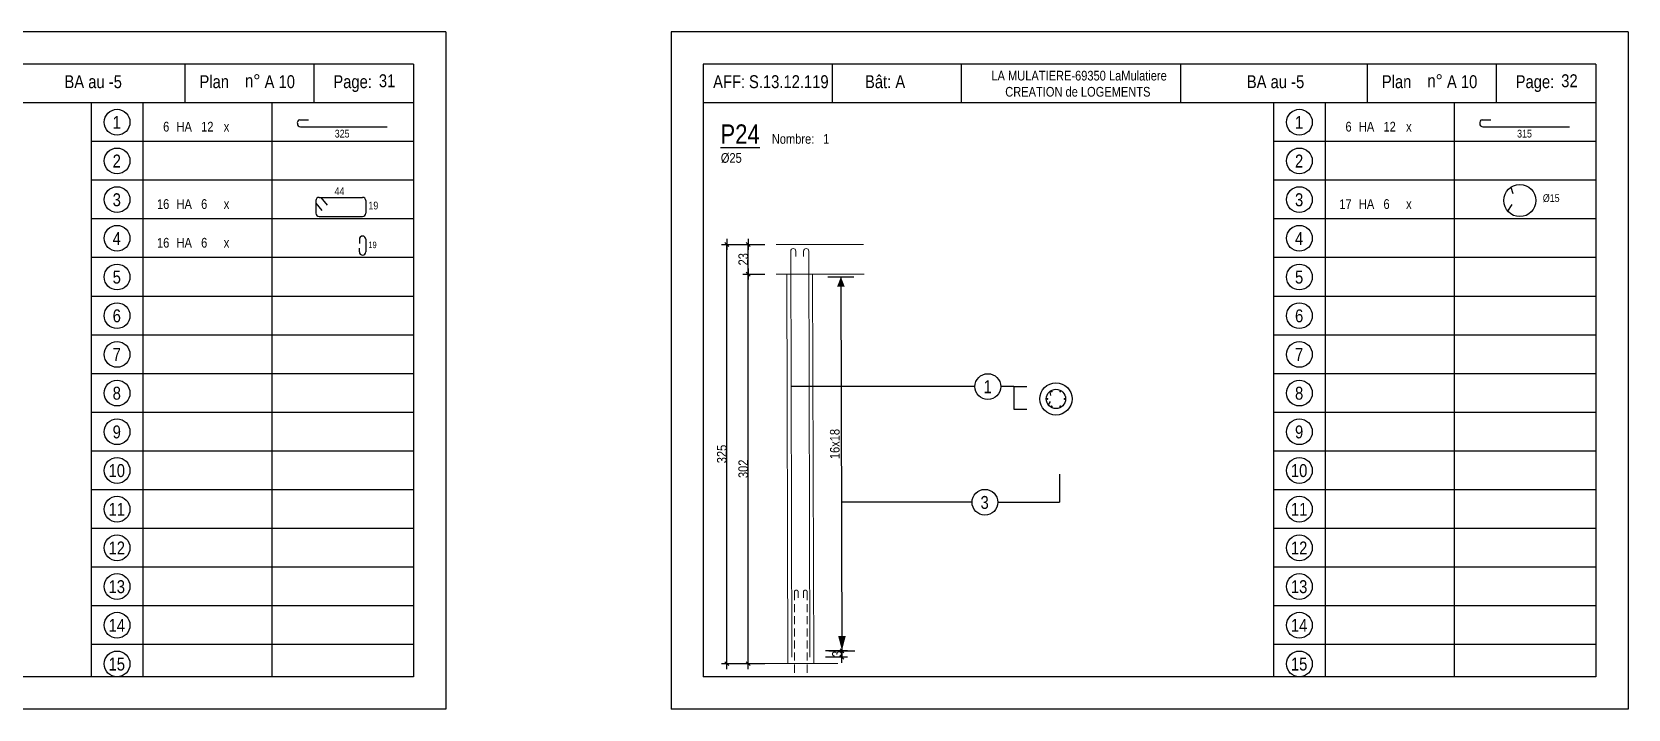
# Model space of a CAD drawing. Header units: metres. Extents: x -9927 to 45032, y -190416 to 12166.
# Drawn here: x 13313 to 15790, y -134272 to -133222 of the extents above; entities that cross this region are included whole.
import ezdxf
from ezdxf.enums import TextEntityAlignment as Align

# ---------------------------------------------------------------- set-up
doc = ezdxf.new("R2010")
doc.units = ezdxf.units.M
doc.header["$PDMODE"] = 65
doc.linetypes.add('CACHE2', pattern=[0.1875, 0.125, -0.0625])
for name, color, linetype in [('01_cote_gen', 4, 'Continuous'), ('01_fenetres', 171, 'Continuous'), ('01_linteaux', 3, 'Continuous'), ('01_sem', 42, 'Continuous'), ('01_texte', 230, 'Continuous'), ('AA_COTES', 2, 'Continuous')]:
    doc.layers.add(name, color=color, linetype=linetype)
doc.styles.add('STYLE2', font='ARIALN.TTF')
doc.dimstyles.new('JB25', dxfattribs={"dimscale": 0.1, "dimtxt": 150, "dimasz": 17, "dimexe": 0.1, "dimexo": 0.1, "dimgap": 0.09, "dimtad": 1, "dimdec": 1, "dimlfac": 0.5, "dimdsep": 46, "dimtxsty": 'STYLE2', "dimblk1": 'BOND_G', "dimblk2": 'BOND_D', "dimsah": 1, "dimcen": 1.5, "dimdle": 0.01, "dimse1": 1, "dimse2": 1, "dimclrd": 4, "dimclre": 2, "dimclrt": 5, "dimadec": 0, "dimazin": 0, "dimtfac": 2.333333, "dimtdec": 1, "dimtix": 1, "dimtmove": 2, "dimatfit": 3, "dimldrblk": 'BOND_G', "dimfxl": 1, "dimtolj": 1, "dimtzin": 0, "dimarcsym": 0})

# ---------------------------------------------------------------- blocks, each defined once
blk = doc.blocks.new('BOND_G')
at = {"layer": 'AA_COTES', "color": 0}
for p, q in [((0, -5), (0, 15)), ((5, 0), (-5, 0)), ((1.8, 1.8), (-1.8, -1.8))]:
    blk.add_line(p, q, dxfattribs=at)
blk = doc.blocks.new('BOND_D')
at = {"layer": 'AA_COTES', "color": 0}
for p, q in [((5, 0), (-5, 0)), ((-1.8, -1.8), (1.8, 1.8)), ((0, 5), (0, -15))]:
    blk.add_line(p, q, dxfattribs=at)
blk = doc.blocks.new('*D1163')
at = {"layer": '01_cote_gen', "color": 4, "linetype": 'Continuous', "lineweight": -2, "transparency": 16777216}
blk.add_line((14391.8, -134199.8), (14391.8, -133553.1), dxfattribs=at)
at = {"layer": 'DEFPOINTS', "color": 0, "linetype": 'Continuous', "lineweight": 0, "transparency": 16777216}
for p in [(14391.8, -133551.4), (14524.8, -133551.4), (14486.5, -134201.5)]:
    blk.add_point(p, dxfattribs=at)
at = {"layer": '01_cote_gen', "color": 4, "linetype": 'Continuous', "lineweight": -2, "transparency": 16777216, "xscale": 1.7, "yscale": 1.7, "zscale": 1.7}
for name, p, rotation in [('BOND_D', (14391.8, -133551.4), 90), ('BOND_G', (14391.8, -134201.5), 270)]:
    blk.add_blockref(name, p, dxfattribs=dict(at, rotation=rotation))
at = {"layer": '01_cote_gen', "color": 5, "linetype": 'Continuous', "lineweight": 0, "transparency": 16777216, "insert": (14384.1, -133876.4), "char_height": 15, "attachment_point": 5, "rotation": 90, "style": 'STYLE2'}
blk.add_mtext('\\A1;325', dxfattribs=at)
blk = doc.blocks.new('*D1164')
at = {"layer": '01_cote_gen', "color": 4, "linetype": 'Continuous', "lineweight": -2, "transparency": 16777216}
blk.add_line((14425, -133595.7), (14425, -133553.1), dxfattribs=at)
at = {"layer": 'DEFPOINTS', "color": 0, "linetype": 'Continuous', "lineweight": 0, "transparency": 16777216}
for p in [(14425, -133551.4), (14573.2, -133551.4), (14582.3, -133597.4)]:
    blk.add_point(p, dxfattribs=at)
at = {"layer": '01_cote_gen', "color": 4, "linetype": 'Continuous', "lineweight": -2, "transparency": 16777216, "xscale": 1.7, "yscale": 1.7, "zscale": 1.7}
for name, p, rotation in [('BOND_D', (14425, -133551.4), 90), ('BOND_G', (14425, -133597.4), 270)]:
    blk.add_blockref(name, p, dxfattribs=dict(at, rotation=rotation))
at = {"layer": '01_cote_gen', "color": 5, "linetype": 'Continuous', "lineweight": 0, "transparency": 16777216, "insert": (14417.3, -133574.4), "char_height": 15, "attachment_point": 5, "rotation": 90, "style": 'STYLE2'}
blk.add_mtext('\\A1;23', dxfattribs=at)
blk = doc.blocks.new('*D1165')
at = {"layer": '01_cote_gen', "color": 4, "linetype": 'Continuous', "lineweight": -2, "transparency": 16777216}
blk.add_line((14425, -134199.8), (14425, -133599.1), dxfattribs=at)
at = {"layer": 'DEFPOINTS', "color": 0, "linetype": 'Continuous', "lineweight": 0, "transparency": 16777216}
for p in [(14425, -133597.4), (14431.8, -133597.4), (14443.1, -134201.5)]:
    blk.add_point(p, dxfattribs=at)
at = {"layer": '01_cote_gen', "color": 4, "linetype": 'Continuous', "lineweight": -2, "transparency": 16777216, "xscale": 1.7, "yscale": 1.7, "zscale": 1.7}
for name, p, rotation in [('BOND_D', (14425, -133597.4), 90), ('BOND_G', (14425, -134201.5), 270)]:
    blk.add_blockref(name, p, dxfattribs=dict(at, rotation=rotation))
at = {"layer": '01_cote_gen', "color": 5, "linetype": 'Continuous', "lineweight": 0, "transparency": 16777216, "insert": (14417.3, -133899.4), "char_height": 15, "attachment_point": 5, "rotation": 90, "style": 'STYLE2'}
blk.add_mtext('\\A1;302', dxfattribs=at)
blk = doc.blocks.new('*D1166')
at = {"layer": '01_cote_gen', "color": 4, "linetype": 'Continuous', "lineweight": -2, "transparency": 16777216}
blk.add_line((14570.4, -134183.2), (14570.4, -134189.8), dxfattribs=at)
at = {"layer": 'DEFPOINTS', "color": 0, "linetype": 'Continuous', "lineweight": 0, "transparency": 16777216}
for p in [(14563.5, -134181.5), (14520.5, -134191.5), (14570.4, -134191.5)]:
    blk.add_point(p, dxfattribs=at)
at = {"layer": '01_cote_gen', "color": 4, "linetype": 'Continuous', "lineweight": -2, "transparency": 16777216, "xscale": 1.7, "yscale": 1.7, "zscale": 1.7}
for name, p, rotation in [('BOND_G', (14570.4, -134181.5), 90), ('BOND_D', (14570.4, -134191.5), 270)]:
    blk.add_blockref(name, p, dxfattribs=dict(at, rotation=rotation))
at = {"layer": '01_cote_gen', "color": 5, "linetype": 'Continuous', "lineweight": 0, "transparency": 16777216, "insert": (14562.7, -134186.5), "char_height": 15, "attachment_point": 5, "rotation": 90, "style": 'STYLE2'}
blk.add_mtext('\\A1;3', dxfattribs=at)

msp = doc.modelspace()

# ---------------------------------------------------------------- linework, layer by layer
at = {"layer": '01_cote_gen', "color": 2, "linetype": 'CACHE2', "lineweight": 0, "ltscale": 100}
for p, q in [((14496.47, -134090.48), (14496.47, -134220.05)), ((14502.47, -134090.48), (14502.47, -134099.46)), ((14510.47, -134090.48), (14510.47, -134099.46)), ((14516.47, -134090.48), (14516.47, -134219.2))]:
    msp.add_line(p, q, dxfattribs=at)
for centre in [(14499.47, -134090.48), (14513.47, -134090.48)]:
    msp.add_arc(centre, 3, 0, 180, dxfattribs=at)
at = {"layer": '01_fenetres', "ltscale": 30}
for p, q in [((13905.55, -133271.9), (12520.55, -133271.9)), ((13551.41, -133331.9), (13551.41, -133271.9)), ((13751.41, -133331.9), (13751.41, -133271.9)), ((13905.55, -133271.9), (13905.55, -134221.9)), ((14355.14, -133271.9), (14355.14, -134221.9)), ((14355.14, -133271.9), (14355.14, -134221.9)), ((14355.14, -133271.9), (14355.14, -134221.9)), ((15740.14, -133271.9), (14355.14, -133271.9)), ((14555.14, -133271.9), (14555.14, -133331.9)), ((14755.53, -133271.9), (14755.53, -133331.9)), ((15095.71, -133271.9), (15095.71, -133331.9)), ((15386.01, -133331.9), (15386.01, -133271.9)), ((15586.01, -133331.9), (15586.01, -133271.9)), ((15740.14, -133271.9), (15740.14, -134221.9)), ((13905.55, -133331.9), (12520.55, -133331.9)), ((15740.14, -133331.9), (14355.14, -133331.9)), ((13905.55, -134221.9), (12520.55, -134221.9)), ((15740.14, -134221.9), (14355.14, -134221.9))]:
    msp.add_line(p, q, dxfattribs=at)
at = {"layer": '01_linteaux', "linetype": 'Continuous'}
for p, q in [((13729.09, -133358.16), (13742.83, -133358.16)), ((15563.68, -133358.16), (15577.42, -133358.16)), ((13730.32, -133369.14), (13864.63, -133369.14)), ((15564.91, -133369.14), (15699.22, -133369.14)), ((13754, -133483.43), (13754, -133503.04)), ((13754, -133487.57), (13763.19, -133498.91)), ((13759, -133478.43), (13826.58, -133478.43)), ((13761.69, -133478.43), (13771.67, -133490.74)), ((13831.58, -133483.43), (13831.58, -133503.04)), ((13759, -133508.04), (13826.58, -133508.04)), ((13821.58, -133543.43), (13821.58, -133549.81)), ((13821.58, -133563.04), (13821.58, -133557.2)), ((13831.58, -133543.43), (13831.58, -133563.04))]:
    msp.add_line(p, q, dxfattribs=at)
for centre, start, end in [((13730.2, -133363.03), 102.77382, 192.77382), ((13730.32, -133364.14), 180, 270), ((15564.79, -133363.03), 102.77382, 192.77382), ((15564.91, -133364.14), 180, 270), ((13759, -133483.43), 90, 180), ((13826.58, -133483.43), 0, 90), ((13759, -133503.04), 180, 270), ((13826.58, -133503.04), 270, 0), ((13826.58, -133543.43), 90, 180), ((13826.58, -133543.43), 0, 90), ((13826.58, -133563.04), 180, 270), ((13826.58, -133563.04), 270, 0)]:
    msp.add_arc(centre, 5, start, end, dxfattribs=at)
at = {"layer": '01_sem', "color": 2, "lineweight": 0, "ltscale": 7}
for p, q in [((14484.84, -133551.41), (14468.4, -133551.41)), ((14604.02, -133551.41), (14484.84, -133551.41)), ((14490.84, -133561.67), (14492.47, -134191.48)), ((14498.84, -133561.67), (14498.84, -133570.08)), ((14510.84, -133561.67), (14510.84, -133570.08)), ((14518.84, -133561.67), (14520.47, -134191.48)), ((14484.84, -133597.41), (14468.4, -133597.41)), ((14484.84, -133597.41), (14486.47, -134201.48)), ((14604.74, -133597.41), (14484.84, -133597.41)), ((14604.02, -133597.41), (14484.84, -133597.41)), ((14524.84, -133597.41), (14526.47, -134201.48)), ((14564.02, -134201.48), (14430.74, -134201.48))]:
    msp.add_line(p, q, dxfattribs=at)
for centre in [(14494.84, -133561.67), (14514.84, -133561.67)]:
    msp.add_arc(centre, 4, 0, 180, dxfattribs=at)
at = {"layer": '01_texte', "ltscale": 30}
for p, q in [((13955.55, -133221.9), (12470.55, -133221.9)), ((13955.55, -133221.9), (13955.55, -134271.9)), ((13955.55, -133221.9), (13955.55, -134271.9)), ((15790.14, -133221.9), (14305.14, -133221.9)), ((14305.14, -133221.9), (14305.14, -134271.9)), ((15790.14, -133221.9), (15790.14, -134271.9)), ((15790.14, -133221.9), (15790.14, -134271.9)), ((13405.55, -133331.9), (13405.55, -134221.9)), ((13485.55, -133331.9), (13485.55, -134221.9)), ((13685.55, -133331.9), (13685.55, -134221.9)), ((15240.14, -133331.9), (15240.14, -134221.9)), ((15320.14, -133331.9), (15320.14, -134221.9)), ((15520.14, -133331.9), (15520.14, -134221.9)), ((13905.55, -133391.9), (13405.55, -133391.9)), ((15740.14, -133391.9), (15240.14, -133391.9)), ((13905.55, -133451.9), (13405.55, -133451.9)), ((15740.14, -133451.9), (15240.14, -133451.9)), ((13905.55, -133511.9), (13405.55, -133511.9)), ((15740.14, -133511.9), (15240.14, -133511.9)), ((13905.55, -133571.9), (13405.55, -133571.9)), ((15740.14, -133571.9), (15240.14, -133571.9)), ((14548.57, -133601.72), (14588.89, -133601.72)), ((14568.73, -133601.72), (14570.36, -134188.36)), ((13905.55, -133631.9), (13405.55, -133631.9)), ((15740.14, -133631.9), (15240.14, -133631.9)), ((13905.55, -133691.9), (13405.55, -133691.9)), ((15740.14, -133691.9), (15240.14, -133691.9)), ((13905.55, -133751.9), (13405.55, -133751.9)), ((15740.14, -133751.9), (15240.14, -133751.9)), ((13905.55, -133811.9), (13405.55, -133811.9)), ((15740.14, -133811.9), (15240.14, -133811.9)), ((13905.55, -133871.9), (13405.55, -133871.9)), ((15740.14, -133871.9), (15240.14, -133871.9)), ((13905.55, -133931.9), (13405.55, -133931.9)), ((15740.14, -133931.9), (15240.14, -133931.9)), ((13905.55, -133991.9), (13405.55, -133991.9)), ((15740.14, -133991.9), (15240.14, -133991.9)), ((13905.55, -134051.9), (13405.55, -134051.9)), ((15740.14, -134051.9), (15240.14, -134051.9)), ((13905.55, -134111.9), (13405.55, -134111.9)), ((15740.14, -134111.9), (15240.14, -134111.9)), ((13905.55, -134171.9), (13405.55, -134171.9)), ((14550.2, -134181.48), (14590.52, -134181.48)), ((15740.14, -134171.9), (15240.14, -134171.9)), ((13955.55, -134271.9), (12470.55, -134271.9)), ((15790.14, -134271.9), (14305.14, -134271.9))]:
    msp.add_line(p, q, dxfattribs=at)
at = {"layer": '01_texte'}
for p, q in [((15608.24, -133462.76), (15611.52, -133472.24)), ((15603.43, -133499.65), (15610.37, -133489.47)), ((14776.76, -133771.87), (14491.57, -133771.87)), ((14837.23, -133771.87), (14816.76, -133771.87)), ((14837.23, -133771.87), (14837.23, -133806.85)), ((14837.23, -133771.87), (14857.24, -133771.87)), ((14892.68, -133779.56), (14894.08, -133785.58)), ((14837.23, -133806.85), (14857.24, -133806.85)), ((14890.7, -133800.38), (14894.16, -133795.02)), ((14908.09, -133907.85), (14908.09, -133951.28)), ((14772.19, -133951.28), (14570.36, -133951.28)), ((14812.19, -133951.28), (14908.09, -133951.28))]:
    msp.add_line(p, q, dxfattribs=at)
at = {"layer": '01_texte', "const_width": 1.5, "flags": 128}
for points in [[(14888.61, -133791.63, 1), (14889.36, -133790.33, 1)], [(14894.94, -133779.37, 1), (14896.44, -133779.37, 1)], [(14908.73, -133778.72, 1), (14909.48, -133780.02, 1)], [(14916.18, -133790.33, 1), (14915.43, -133791.63, 1)], [(14896.07, -133803.25, 1), (14895.32, -133801.95, 1)], [(14909.85, -133802.6, 1), (14908.35, -133802.6, 1)]]:
    msp.add_lwpolyline(points, format="xyb", close=True, dxfattribs=at)
at = {"layer": '01_texte'}
for centre, radius in [((13445.55, -133361.9), 20), ((15280.14, -133361.9), 20), ((13445.55, -133421.9), 20), ((15280.14, -133421.9), 20), ((13445.55, -133481.9), 20), ((15280.14, -133481.9), 20), ((15622.25, -133483.35), 24.9), ((13445.55, -133541.9), 20), ((15280.14, -133541.9), 20), ((13445.55, -133601.9), 20), ((15280.14, -133601.9), 20), ((13445.55, -133661.9), 20), ((15280.14, -133661.9), 20), ((13445.55, -133721.9), 20), ((15280.14, -133721.9), 20), ((13445.55, -133781.9), 20), ((14796.76, -133771.87), 20), ((15280.14, -133781.9), 20), ((14902.4, -133790.98), 25), ((14902.4, -133790.98), 15), ((13445.55, -133841.9), 20), ((15280.14, -133841.9), 20), ((13445.55, -133901.9), 20), ((15280.14, -133901.9), 20), ((14792.19, -133951.28), 20), ((13445.55, -133961.9), 20), ((15280.14, -133961.9), 20), ((13445.55, -134021.9), 20), ((15280.14, -134021.9), 20), ((13445.55, -134081.9), 20), ((15280.14, -134081.9), 20), ((13445.55, -134141.9), 20), ((15280.14, -134141.9), 20), ((13445.55, -134201.9), 20), ((15280.14, -134201.9), 20)]:
    msp.add_circle(centre, radius, dxfattribs=at)
at = {"layer": '01_texte', "ltscale": 30}
for points in [[(14568.73, -133601.72), (14562.83, -133616.79), (14568.73, -133616.79)], [(14568.73, -133601.72), (14574.63, -133616.79), (14568.73, -133616.79)], [(14570.36, -134181.48), (14564.46, -134158.41), (14570.36, -134158.41)], [(14570.36, -134181.48), (14576.26, -134158.41), (14570.36, -134158.41)]]:
    msp.add_solid(points, dxfattribs=at)

# ---------------------------------------------------------------- texts
at = {"layer": '01_texte', "style": 'STYLE2'}
for s, height, p in [('BA au -5', 20, (13363.94, -133309.05)), ('Plan', 20, (13573.46, -133309.05)), ('n%%D', 20, (13644.14, -133307.61)), ('A 10', 20, (13674.49, -133309.05)), ('Page:', 20, (13781.13, -133309.05)), ('31', 20, (13851.81, -133307.61)), ('AFF:', 20, (14370.43, -133309.05)), ('S.13.12.119', 20, (14426.1, -133309.05)), ('Bât: A', 20, (14606.08, -133309.05)), ('LA MULATIERE-69350 LaMulatiere', 15, (14802.23, -133297.19)), ('BA au -5', 20, (15198.53, -133309.05)), ('Plan', 20, (15408.05, -133309.05)), ('n%%D', 20, (15478.74, -133307.61)), ('A 10', 20, (15509.08, -133309.05)), ('Page:', 20, (15615.72, -133309.05)), ('32', 20, (15686.41, -133307.61)), ('CREATION de LOGEMENTS', 15, (14823.71, -133322.19)), ('HA', 15, (13537.84, -133376.31)), ('12', 15, (13576.01, -133376.31)), ('%%UP24', 30, (14381.72, -133395.29)), ('HA', 15, (15372.43, -133376.31)), ('12', 15, (15410.6, -133376.31)), ('325', 12, (13783.38, -133385.64)), ('Nombre:', 15, (14461.53, -133395.29)), ('1', 15, (14541.15, -133395.29)), ('315', 12, (15617.97, -133385.64)), ('%%C25', 15, (14382.4, -133424.79)), ('44', 12, (13783.05, -133474.88)), ('HA', 15, (13537.84, -133496.31)), ('6', 15, (13576.01, -133496.31)), ('19', 12, (13835.57, -133497.09)), ('HA', 15, (15372.43, -133496.31)), ('6', 15, (15410.6, -133496.31)), ('%%C15', 12, (15657.87, -133485.6)), ('HA', 15, (13537.84, -133556.31)), ('6', 15, (13576.01, -133556.31)), ('19', 10, (13835.57, -133557.09))]:
    msp.add_text(s, height=height, dxfattribs=at).set_placement(p)
for s, p in [('1', (13445.14, -133362.13)), ('1', (15279.73, -133362.13)), ('2', (13445.14, -133422.13)), ('2', (15279.73, -133422.13)), ('3', (13445.14, -133482.13)), ('3', (15279.73, -133482.13)), ('4', (13445.14, -133542.13)), ('4', (15279.73, -133542.13)), ('5', (13445.14, -133602.13)), ('5', (15279.73, -133602.13)), ('6', (13445.14, -133662.13)), ('6', (15279.73, -133662.13)), ('7', (13445.14, -133722.13)), ('7', (15279.73, -133722.13)), ('1', (14796.36, -133772.1)), ('8', (13445.14, -133782.13)), ('8', (15279.73, -133782.13)), ('9', (13445.14, -133842.13)), ('9', (15279.73, -133842.13)), ('10', (13445.14, -133902.13)), ('10', (15279.73, -133902.13)), ('11', (13445.14, -133962.13)), ('3', (14791.79, -133951.5)), ('11', (15279.73, -133962.13)), ('12', (13445.14, -134022.13)), ('12', (15279.73, -134022.13)), ('13', (13445.14, -134082.13)), ('13', (15279.73, -134082.13)), ('14', (13445.14, -134142.13)), ('14', (15279.73, -134142.13)), ('15', (13445.14, -134202.13)), ('15', (15279.73, -134202.13))]:
    msp.add_text(s, height=20, dxfattribs=at).set_placement(p, align=Align.MIDDLE_CENTER)
for s, p in [('6', (13526.64, -133376.31)), ('6', (15361.23, -133376.31)), ('16', (13526.64, -133496.31)), ('17', (15361.23, -133496.31)), (' 16', (13526.64, -133556.31))]:
    msp.add_text(s, height=15, dxfattribs=at).set_placement(p, align=Align.RIGHT)
for p in [(13615.42, -133376.31), (15450.01, -133376.31), (13615.42, -133496.31), (15450.01, -133496.31), (13615.42, -133556.31)]:
    msp.add_text('x', height=15, dxfattribs=at).set_placement(p, align=Align.CENTER)
msp.add_text('16x18', height=15, rotation=90, dxfattribs=at).set_placement((14566.75, -133884.35))

# ---------------------------------------------------------------- dimensions: what is measured, and where the dimension line sits
at = {"layer": '01_cote_gen', "linetype": 'Continuous', "lineweight": 0}
for base, p1, p2, picture, middle in [((14391.79, -133551.41), (14486.47, -134201.48), (14524.84, -133551.41), '*D1163', (14384.13, -133876.45)), ((14424.97, -133551.41), (14582.25, -133597.41), (14573.19, -133551.41), '*D1164', (14417.3, -133574.41)), ((14424.97, -133597.41), (14443.09, -134201.48), (14431.84, -133597.41), '*D1165', (14417.3, -133899.45))]:
    dim = msp.add_linear_dim(base=base, p1=p1, p2=p2, angle=90, dimstyle='JB25', dxfattribs=at)
    dim.commit()
    dim.dimension.update_dxf_attribs({"geometry": picture, "text_midpoint": middle})
dim = msp.add_linear_dim(base=(14570.36, -134191.48), p1=(14563.53, -134181.48), p2=(14520.47, -134191.48), angle=90, text='3', dimstyle='JB25', dxfattribs=at)
dim.commit()
dim.dimension.update_dxf_attribs({"geometry": '*D1166', "text_midpoint": (14562.69, -134186.48)})

doc.saveas('drawing.dxf')
